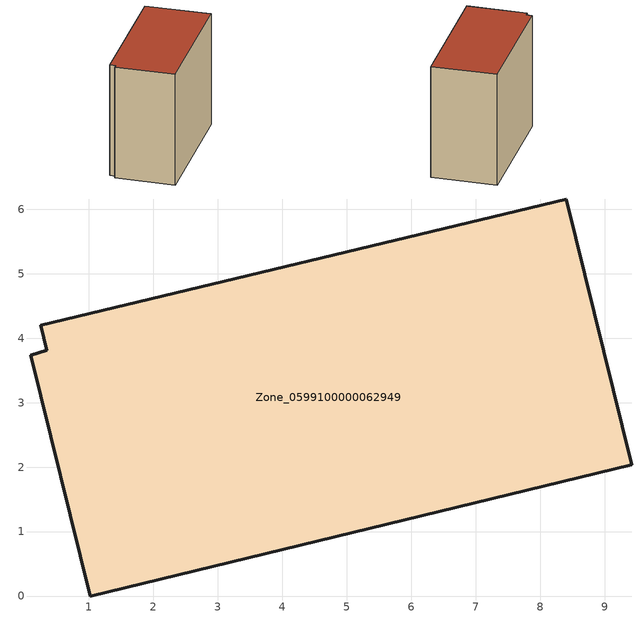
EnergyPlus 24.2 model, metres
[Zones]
Zone_0599100000062949
 floor ground (C_G): 0.1,3.74 0.34,3.81 0.26,4.2 8.41,6.16 9.42,2.04 1.02,0 z0
 wall outside (C_F): 9.42,2.04 8.41,6.16 0.26,4.2 0.34,3.81 0.1,3.74 1.02,0 9.42,2.04 z0:7.61
 roof outside (C_R): 0.34,3.81 0.1,3.74 1.02,0 9.42,2.04 8.41,6.16 0.26,4.2 z7.61
[BUILDING]
Pand.0599100000062949: North Axis=0; Terrain=City; Loads Convergence Tolerance Value=0.04; Temperature Convergence Tolerance Value=0.4; Solar Distribution=FullExterior; Maximum Number of Warmup Days=25; Minimum Number of Warmup Days=1
[Site:Location]
Rotterdam.The.Hague.AP_ZH_NLD Design_Conditions: Latitude=51.96; Longitude=4.45; Time Zone=1; Elevation=-4.5
[SITE:GROUNDTEMPERATURE:BUILDINGSURFACE]
18, 18, 18, 18, 18, 18, 18, 18, 18, 18, 18, 18
[MATERIAL] Thermal Absorptance=0.9; Solar Absorptance=0.7; Visible Absorptance=0.7
Name | Roughness | Thickness | Conductivity | Density | Specific Heat
G.TI.1946 | MediumSmooth | 0.15 | 1 | 540 | 1210
F.TI.1946 | Rough | 0.3 | 0.857143 | 1920 | 840
R.TI.1946 | MediumRough | 0.2 | 0.1 | 1500 | 1000
[CONSTRUCTION]
C_G: G.TI.1946
C_F: F.TI.1946
C_R: R.TI.1946
[ZONE]
Zone_0599100000062949: Type=1; Multiplier=1; Ceiling Height=Autocalculate; Volume=Autocalculate; Floor Area=autocalculate; Part of Total Floor Area=Yes
[ZONEINFILTRATION:DESIGNFLOWRATE]
Infil_Zone_0599100000062949: Zone or ZoneList or Space or SpaceList=Zone_0599100000062949; Schedule=AlwaysOn; Design Flow Rate Calculation Method=Flow/Area; Flow Rate per Floor Area=0.003; Constant Term Coefficient=1; Temperature Term Coefficient=0; Velocity Term Coefficient=0; Velocity Squared Term Coefficient=0
[HVACTEMPLATE:ZONE:IDEALLOADSAIRSYSTEM]
Zone_0599100000062949: Maximum Heating Supply Air Temperature=50; Minimum Cooling Supply Air Temperature=13; Maximum Heating Supply Air Humidity Ratio=0.0156; Minimum Cooling Supply Air Humidity Ratio=0.0077; Heating Limit=NoLimit; Cooling Limit=NoLimit; Dehumidification Control Type=ConstantSensibleHeatRatio; Cooling Sensible Heat Ratio=0.7; Dehumidification Setpoint=60; Humidification Control Type=None; Humidification Setpoint=30; Outdoor Air Method=None; Outdoor Air Flow Rate per Person=0.00944; Outdoor Air Flow Rate per Zone Floor Area=0; Outdoor Air Flow Rate per Zone=0; Demand Controlled Ventilation Type=None; Outdoor Air Economizer Type=NoEconomizer; Heat Recovery Type=None; Sensible Heat Recovery Effectiveness=0.7; Latent Heat Recovery Effectiveness=0.65
[ZONECONTROL:THERMOSTAT]
ThermostatControl_Zone_0599100000062949: Zone or ZoneList=Zone_0599100000062949; Control Type Schedule=DualSetpointControlType; Control 1=Thermostat_Zone_0599100000062949; Temperature Difference Between Cutout And Setpoint=0
[THERMOSTATSETPOINT:DUALSETPOINT]
Thermostat_Zone_0599100000062949: Heating Setpoint Temperature Schedule=HeatingSetpoint_Zone_0599100000062949; Cooling Setpoint Temperature Schedule=CoolingSetpoint_Zone_0599100000062949
[SCHEDULE:COMPACT]
HeatingSetpoint_Zone_0599100000062949: Through: 12/31, For: AllDays, Until: 24:00, 21
CoolingSetpoint_Zone_0599100000062949: Through: 12/31, For: AllDays, Until: 24:00, 24
DualSetpointControlType: Through: 12/31, For: AllDays, Until: 24:00, 4
AlwaysOn: Through: 12/31, For: AllDays, Until: 24:00, 1
